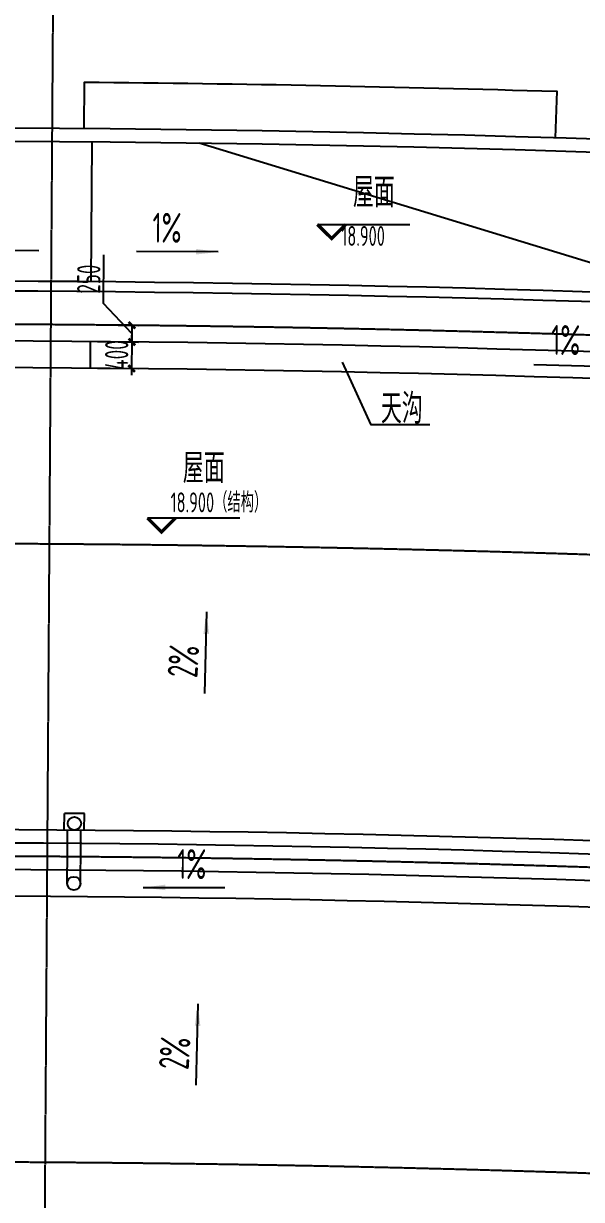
# Model space of a CAD drawing. Header units: millimetres. Extents: x 11677979 to 24947533, y -12764720 to -6308891.
# Drawn here: x 11780462 to 11788845, y -6390643 to -6372957 of the extents above; entities that cross this region are included whole.
import ezdxf
from ezdxf.enums import TextEntityAlignment as Align

# ---------------------------------------------------------------- set-up
doc = ezdxf.new("R2010")
doc.units = ezdxf.units.MM
doc.header["$LTSCALE"] = 10
for name, pattern in [('A2-RG-AXIS$0$CENTER', [2, 1.25, -0.25, 0.25, -0.25]), ('A2-RG-AXIS$0$DOTE', [2.42, 2, -0.2, 0.02, -0.2]), ('A2-RI-RF$0$HIDDEN', [0.375, 0.25, -0.125])]:
    doc.linetypes.add(name, pattern=pattern)
for name, color, linetype in [('A2-RB-RF$0$A-DIMS-100', 1, 'Continuous'), ('A2-RG-AXIS$0$A-GRID', 1, 'A2-RG-AXIS$0$CENTER'), ('A2-RI-RF$0$$0$AUDIT_D_120618114340-341', 1, 'Continuous'), ('A2-RI-RF$0$$2$A-SYMB', 4, 'Continuous'), ('A2-RI-RF$0$A-HATH', 9, 'Continuous'), ('A2-RI-RF$0$A-ROOF-DRAN', 175, 'Continuous'), ('A2-RI-RF$0$A-ROOF-EDGE', 2, 'Continuous'), ('A2-RI-RF$0$A-SYMB', 4, 'Continuous'), ('A2-RI-RF$0$A-SYMB-AREA', 4, 'Continuous'), ('A2-RI-RF$0$A-SYMB-NAME', 4, 'Continuous')]:
    doc.layers.add(name, color=color, linetype=linetype)
doc.layers.add('A2-RI-RF$0$A-DETL-LLIN', color=3, linetype='Continuous', lineweight=5)
doc.styles.add('A2-RB-RF$0$XD2008', font='hzs.shx', dxfattribs={"width": 0.7, "bigfont": 'hztxt.shx'})
doc.styles.add('A2-RI-RF$0$$0$XD2008', font='xd-hzs.shx', dxfattribs={"width": 0.7, "bigfont": 'xd-hztxt.shx'})
doc.styles.add('A2-RI-RF$0$ECADI', font='hzs.shx', dxfattribs={"width": 0.7, "bigfont": 'hztxt.shx'})
doc.dimstyles.new('A2-RB-RF$0$XD100$0', dxfattribs={"dimscale": 100, "dimtxt": 3.5, "dimasz": 1, "dimexe": 1, "dimexo": 2, "dimgap": 0.5, "dimtad": 1, "dimdec": 0, "dimdsep": 46, "dimtxsty": 'A2-RB-RF$0$XD2008', "dimblk1": 'A2-RB-RF$0$_ArchTick', "dimblk2": 'A2-RB-RF$0$_ArchTick', "dimsah": 1, "dimcen": 2.5, "dimclrt": 4, "dimaunit": 1, "dimadec": 0, "dimazin": 0, "dimtfac": 1, "dimtdec": 0, "dimtix": 1, "dimtmove": 1, "dimatfit": 3, "dimfxl": 0, "dimtolj": 1, "dimtzin": 0, "dimarcsym": 0})

# ---------------------------------------------------------------- blocks, each defined once
blk = doc.blocks.new('A2-RG-AXIS')
at = {"layer": 'A2-RG-AXIS$0$A-GRID', "linetype": 'A2-RG-AXIS$0$DOTE'}
blk.add_line((11780668.1, -6408085.3), (11780940.3, -6367886.2), dxfattribs=at)
for radius in [323300, 316700, 313400, 308700, 304100]:
    blk.add_arc((11778730.7, -6694178.7), radius, 75.589285, 95.407644, dxfattribs=at)
blk = doc.blocks.new('A2-RI-RF$0$5erhfh')
at = {"layer": 'A2-RI-RF$0$A-SYMB-AREA', "style": 'A2-RI-RF$0$ECADI', "width": 0.7}
blk.add_attdef('340M2', text='', height=2.5, dxfattribs=at).set_placement((0, 1.25), align=Align.MIDDLE_LEFT)
at = {"layer": 'A2-RI-RF$0$A-SYMB-NAME', "style": 'A2-RI-RF$0$ECADI', "width": 0.7}
blk.add_attdef('CHINESENAME', (-12.29, 3.09), '', height=4.5, dxfattribs=at)
blk = doc.blocks.new('A2-RI-RF$0$$2$ECADI-TAG-HGHT（国标）')
at = {"color": 1}
blk.add_line((-2.12, 2.12), (11.77, 2.12), dxfattribs=at)
at = {"color": 1, "const_width": 0.5}
blk.add_lwpolyline([(-2.12, 2.12), (0, 0), (2.12, 2.12)], dxfattribs=at)
at = {"style": 'A2-RI-RF$0$$0$XD2008', "width": 0.7}
blk.add_attdef('FL', text='', height=3, dxfattribs=at).set_placement((-2.69, 2.97), align=Align.RIGHT)
for tag, p in [('F.F.L.', (2.28, 2.97)), ('T.O.S.', (2.28, -1.1))]:
    blk.add_attdef(tag, p, '', height=3, dxfattribs=at)
blk = doc.blocks.new('A2-RI-RF')
at = {"layer": 'A2-RI-RF$0$$0$AUDIT_D_120618114340-341'}
for p, q in [((11779467, -6376364.2), (11780694.4, -6376372.8)), ((11783388.5, -6376392.7), (11782161, -6376386.4)), ((11789358.7, -6378122.4), (11788131.7, -6378090.5)), ((11783213.5, -6381803.9), (11783183.6, -6383031)), ((11782261.1, -6385952.6), (11783488.6, -6385948.8)), ((11783083, -6387698.5), (11783053.1, -6388925.6))]:
    blk.add_line(p, q, dxfattribs=at)
at = {"layer": 'A2-RI-RF$0$$0$AUDIT_D_120618114340-341', "extrusion": (0, 0, -1)}
for points in [[(-11783056.2, -6376346.9), (-11783055.2, -6376431), (-11783392.4, -6376392.8)], [(-11783249.5, -6382137.4), (-11783165.3, -6382135.9), (-11783213.5, -6381800)], [(-11782593.5, -6385907.5), (-11782594.3, -6385991.7), (-11782257.2, -6385952.7)], [(-11783119, -6388032), (-11783034.9, -6388030.5), (-11783083.1, -6387694.6)]]:
    blk.add_solid(points, dxfattribs=at)
at = {"layer": 'A2-RI-RF$0$A-HATH'}
for p, q in [((11781477.6, -6376840.7), (11781495.7, -6374740.7)), ((11790589.6, -6377050.4), (11783099, -6374758.6))]:
    blk.add_line(p, q, dxfattribs=at)
at = {"layer": 'A2-RI-RF$0$A-HATH', "linetype": 'A2-RI-RF$0$HIDDEN'}
for p, q in [((11781118.4, -6385887.7), (11781124.9, -6385088)), ((11781318.4, -6385889.3), (11781324.8, -6385089.6))]:
    blk.add_line(p, q, dxfattribs=at)
at = {"layer": 'A2-RI-RF$0$A-ROOF-DRAN'}
for p, q in [((11781465.9, -6378140.6), (11781470.2, -6377740.6)), ((11781074.9, -6385087.6), (11781076.9, -6384837.6)), ((11781374.8, -6385090), (11781376.9, -6384840))]:
    blk.add_line(p, q, dxfattribs=at)
for centre in [(11781225.7, -6384988.8), (11781218.4, -6385888.5)]:
    blk.add_circle(centre, 100, dxfattribs=at)
for radius, start, end in [(316450, 87.242651, 93.96887), (316050, 87.243854, 93.968137), (309350, 89.509891, 89.565455), (308500, 87.247739, 93.954159), (308100, 87.323338, 93.954159)]:
    blk.add_arc((11778730.7, -6694178.7), radius, start, end, dxfattribs=at)
at = {"layer": 'A2-RI-RF$0$A-ROOF-EDGE'}
blk.add_lwpolyline([(11781371.5, -6374539.6), (11781377.5, -6373839.7, -0.0055388), (11788473.4, -6373976.9), (11788452.4, -6374676.6)], format="xyb", dxfattribs=at)
for centre, radius, start, end in [((11778730.7, -6694178.7), 319650, 76.756883, 94.239677), ((11778730.7, -6694178.7), 319450, 76.756883, 94.239677), ((11778729.8, -6694178.8), 317350, 87.222766, 93.970354), ((11778729.8, -6694178.8), 317200, 87.223207, 93.970081), ((11778730.7, -6694178.7), 309100, 87.134709, 93.955093), ((11778730.7, -6694178.7), 308900, 87.172336, 93.991807)]:
    blk.add_arc(centre, radius, start, end, dxfattribs=at)
at = {"layer": 'A2-RI-RF$0$A-SYMB'}
blk.add_lwpolyline([(11786565.1, -6378992.6), (11785686.1, -6378990.8), (11785253.7, -6378051.3)], dxfattribs=at)
ref = blk.add_blockref('A2-RI-RF$0$5erhfh', (11786296.6, -6378356.1), dxfattribs=dict(xscale=100, yscale=100, zscale=100))
ref.add_attrib('CHINESENAME', '屋面', (11785411.3, -6375721.7), dxfattribs={"layer": 'A2-RI-RF$0$A-SYMB-NAME', "height": 450, "style": 'A2-RI-RF$0$ECADI', "width": 0.7})
ref = blk.add_blockref('A2-RI-RF$0$5erhfh', (11782932.5, -6376607.2), dxfattribs=dict(xscale=99.99999999968374, yscale=99.99999999968374, zscale=99.99999999968374, rotation=359.5617199320547))
ref.add_attrib('CHINESENAME', '1%%%', (11782400, -6376252.9), dxfattribs={"layer": 'A2-RI-RF$0$A-SYMB-NAME', "height": 450, "rotation": 359.56172, "style": 'A2-RI-RF$0$ECADI', "width": 0.7})
ref = blk.add_blockref('A2-RI-RF$0$5erhfh', (11788922.3, -6378295.3), dxfattribs=dict(xscale=99.99999999968374, yscale=99.99999999968374, zscale=99.99999999968374, rotation=359.5617199320547))
ref.add_attrib('CHINESENAME', '1%%%', (11788389.8, -6377941), dxfattribs={"layer": 'A2-RI-RF$0$A-SYMB-NAME', "height": 450, "rotation": 359.56172, "style": 'A2-RI-RF$0$ECADI', "width": 0.7})
ref = blk.add_blockref('A2-RI-RF$0$5erhfh', (11787060.5, -6379282.9), dxfattribs=dict(xscale=100, yscale=100, zscale=100))
ref.add_attrib('CHINESENAME', '天沟', (11785831.3, -6378974.1), dxfattribs={"layer": 'A2-RI-RF$0$A-SYMB-NAME', "height": 450, "style": 'A2-RI-RF$0$ECADI', "width": 0.7})
ref = blk.add_blockref('A2-RI-RF$0$5erhfh', (11783740.2, -6382503.3), dxfattribs=dict(xscale=100, yscale=100, zscale=100))
ref.add_attrib('CHINESENAME', '屋面', (11782854.9, -6379868.9), dxfattribs={"layer": 'A2-RI-RF$0$A-SYMB-NAME', "height": 450, "style": 'A2-RI-RF$0$ECADI', "width": 0.7})
ref = blk.add_blockref('A2-RI-RF$0$5erhfh', (11783458.5, -6382294.8), dxfattribs=dict(xscale=99.99999999968371, yscale=99.99999999968371, zscale=99.99999999968371, rotation=86.13002932403784))
ref.add_attrib('CHINESENAME', '2%%%', (11783072.9, -6382805.1), dxfattribs={"layer": 'A2-RI-RF$0$A-SYMB-NAME', "height": 450, "rotation": 86.13003, "style": 'A2-RI-RF$0$ECADI', "width": 0.7})
ref = blk.add_blockref('A2-RI-RF$0$5erhfh', (11783303.9, -6386177), dxfattribs=dict(xscale=99.99999999968374, yscale=99.99999999968374, zscale=99.99999999968374, rotation=359.5617199320547))
ref.add_attrib('CHINESENAME', '1%%%', (11782771.4, -6385822.6), dxfattribs={"layer": 'A2-RI-RF$0$A-SYMB-NAME', "height": 450, "rotation": 359.56172, "style": 'A2-RI-RF$0$ECADI', "width": 0.7})
ref = blk.add_blockref('A2-RI-RF$0$5erhfh', (11783328, -6388189.4), dxfattribs=dict(xscale=99.99999999968371, yscale=99.99999999968371, zscale=99.99999999968371, rotation=86.13002932403784))
ref.add_attrib('CHINESENAME', '2%%%', (11782942.4, -6388699.7), dxfattribs={"layer": 'A2-RI-RF$0$A-SYMB-NAME', "height": 450, "rotation": 86.13003, "style": 'A2-RI-RF$0$ECADI', "width": 0.7})
at = {"layer": 'A2-RI-RF$0$$2$A-SYMB'}
ref = blk.add_blockref('A2-RI-RF$0$$2$ECADI-TAG-HGHT（国标）', (11785091, -6376191.5), dxfattribs=dict(at, xscale=100, yscale=100, zscale=100))
ref.add_attrib('T.O.S.', '18.900', (11785237.9, -6376301.9), dxfattribs={"layer": '0', "height": 300, "style": 'A2-RI-RF$0$$0$XD2008', "width": 0.7})
ref = blk.add_blockref('A2-RI-RF$0$$2$ECADI-TAG-HGHT（国标）', (11782534.6, -6380605.6), dxfattribs=dict(at, xscale=100, yscale=100, zscale=100))
ref.add_attrib('F.F.L.', '18.900（结构）', (11782672.2, -6380308.9), dxfattribs={"layer": '0', "height": 300, "style": 'A2-RI-RF$0$$0$XD2008', "width": 0.7})
at = {"layer": 'A2-RI-RF$0$A-DETL-LLIN'}
blk.add_blockref('A2-RG-AXIS', (0, 0), dxfattribs=at)
blk = doc.blocks.new('A2-RB-RF$0$_ArchTick')
at = {"color": 0, "linetype": 'ByBlock', "const_width": 0.4}
blk.add_lwpolyline([(-0.5, -0.5), (0.5, 0.5)], dxfattribs=at)
blk = doc.blocks.new('*D722')
at = {"layer": 'A2-RB-RF$0$A-DIMS-100', "color": 0, "lineweight": -2, "transparency": 16777216}
for p, q in [((11781664, -6377168), (11781670, -6376438)), ((11782090, -6377621), (11781664, -6377168)), ((11781576, -6377491), (11782191, -6377497)), ((11782091, -6377496), (11782089, -6377746)), ((11781574, -6377741), (11782189, -6377747))]:
    blk.add_line(p, q, dxfattribs=at)
at = {"layer": 'Defpoints', "color": 0, "transparency": 16777216}
for p in [(11781376, -6377490), (11781374, -6377740), (11782089, -6377746)]:
    blk.add_point(p, dxfattribs=at)
at = {"layer": 'A2-RB-RF$0$A-DIMS-100', "color": 0, "lineweight": -2, "transparency": 16777216, "xscale": 100, "yscale": 100, "zscale": 100}
for p, rotation in [((11782091, -6377496), 89.52146025420735), ((11782089, -6377746), 269.5214602542073)]:
    blk.add_blockref('A2-RB-RF$0$_ArchTick', p, dxfattribs=dict(at, rotation=rotation))
at = {"layer": 'A2-RB-RF$0$A-DIMS-100', "color": 4, "transparency": 16777216, "insert": (11781442, -6376801), "char_height": 350, "attachment_point": 5, "rotation": 89.5215, "style": 'A2-RB-RF$0$XD2008'}
blk.add_mtext('\\A1;250', dxfattribs=at)
blk = doc.blocks.new('*D723')
at = {"layer": 'A2-RB-RF$0$A-DIMS-100', "color": 0, "lineweight": -2, "transparency": 16777216}
for p, q in [((11781575, -6377741), (11782189, -6377746)), ((11782089, -6377745), (11782086, -6378145)), ((11782089, -6377745), (11782090, -6377645)), ((11781572, -6378141), (11782186, -6378146)), ((11782086, -6378145), (11782085, -6378245))]:
    blk.add_line(p, q, dxfattribs=at)
at = {"layer": 'Defpoints', "color": 0, "transparency": 16777216}
for p in [(11781375, -6377740), (11781372, -6378140), (11782086, -6378145)]:
    blk.add_point(p, dxfattribs=at)
at = {"layer": 'A2-RB-RF$0$A-DIMS-100', "color": 0, "lineweight": -2, "transparency": 16777216, "xscale": 100, "yscale": 100, "zscale": 100}
for p, rotation in [((11782089, -6377745), 269.5810464209717), ((11782086, -6378145), 89.58104642097175)]:
    blk.add_blockref('A2-RB-RF$0$_ArchTick', p, dxfattribs=dict(at, rotation=rotation))
at = {"layer": 'A2-RB-RF$0$A-DIMS-100', "color": 4, "transparency": 16777216, "insert": (11781862, -6377943), "char_height": 350, "attachment_point": 5, "rotation": 89.581, "style": 'A2-RB-RF$0$XD2008'}
blk.add_mtext('\\A1;400', dxfattribs=at)
blk = doc.blocks.new('A2-RB-RF')
at = {"layer": 'A2-RB-RF$0$A-DIMS-100'}
dim = blk.add_linear_dim(base=(11782088.7, -6377745.7), p1=(11781375.8, -6377489.8), p2=(11781373.7, -6377739.8), angle=269.52146, dimstyle='A2-RB-RF$0$XD100$0', dxfattribs=at)
dim.commit()
dim.dimension.update_dxf_attribs({"geometry": '*D722', "text_midpoint": (11781664.2, -6377117.6), "dimtype": 129})
dim = blk.add_aligned_dim(p1=(11781374.8, -6377739.8), p2=(11781371.9, -6378140), distance=714, dimstyle='A2-RB-RF$0$XD100$0', dxfattribs=at)
dim.commit()
dim.dimension.update_dxf_attribs({"geometry": '*D723', "text_midpoint": (11781862.4, -6377943.4)})

msp = doc.modelspace()

# ---------------------------------------------------------------- block references
for name in ['A2-RI-RF', 'A2-RG-AXIS', 'A2-RB-RF']:
    msp.add_blockref(name, (0, 0))

doc.saveas('drawing.dxf')
